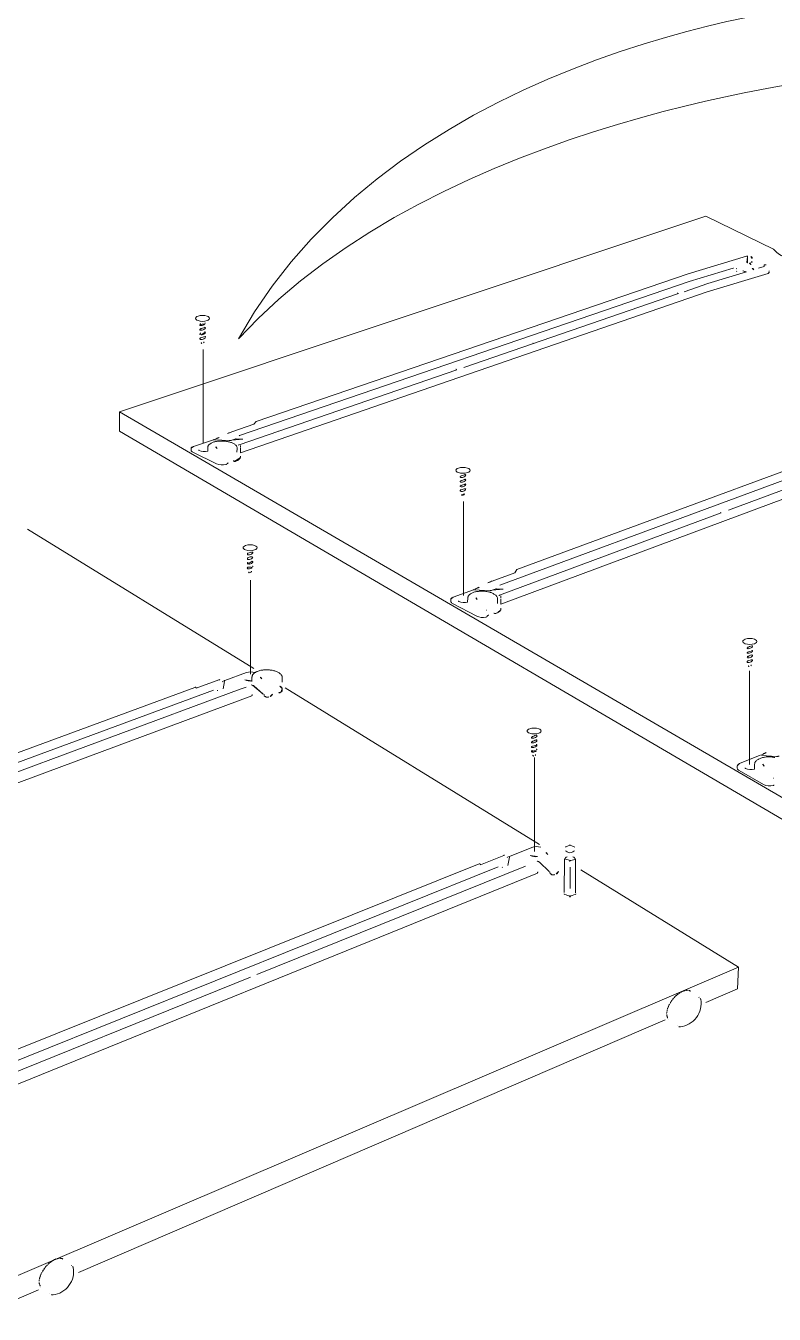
# Model space of a CAD drawing. Header units: metres. Extents: x -30.9 to 24.7, y -10.3 to 6.8.
# Drawn here: x 3.211 to 4.065, y 2.111 to 3.581 of the extents above; entities that cross this region are included whole.
import ezdxf

# ---------------------------------------------------------------- set-up
doc = ezdxf.new("R2010")
doc.units = ezdxf.units.M
doc.header["$MEASUREMENT"] = 0
doc.layers.add('PDF_Working_Num_Penna__255_Num_Penna__255', color=255, linetype='Continuous', lineweight=18)
doc.layers.add('PDF_Working_Num_Penna__7_Num_Penna__7', color=7, linetype='Continuous', lineweight=18)

msp = doc.modelspace()

# ---------------------------------------------------------------- linework, layer by layer
at = {"layer": 'PDF_Working_Num_Penna__255_Num_Penna__255', "color": 255, "linetype": 'Continuous', "lineweight": 18, "flags": 128}
for points in [[(3.4133, 3.1044), (3.4133, 3.2116)], [(3.7104, 2.9308), (3.7104, 3.0381)], [(3.4674, 2.8413), (3.4674, 2.9486)], [(4.037, 2.738), (4.037, 2.8452)], [(3.7914, 2.6389), (3.7914, 2.7461)]]:
    msp.add_lwpolyline(points, dxfattribs=at)
at = {"layer": 'PDF_Working_Num_Penna__7_Num_Penna__7', "color": 7, "linetype": 'Continuous', "lineweight": 18, "flags": 128}
for points in [[(3.3176, 3.1407), (3.9871, 3.364)], [(3.9668, 3.2979), (4.0337, 3.3181)], [(4.0182, 3.3044), (3.9682, 3.2893), (3.4547, 3.1134)], [(3.4736, 3.1296), (3.9668, 3.2979)], [(3.9886, 3.2774), (4.0581, 3.2986)], [(3.9892, 3.2869), (4.0335, 3.3003)], [(3.9625, 3.2777), (3.9893, 3.2869)], [(3.9886, 3.2774), (3.4558, 3.0937), (3.4558, 3.0991)], [(3.7108, 3.1912), (3.956, 3.2755)], [(3.4133, 3.1044), (3.4133, 3.2116)], [(3.4544, 3.1031), (3.7029, 3.1885)], [(4.3258, 3.1527), (4.2749, 3.136), (3.7521, 2.9427)], [(4.2456, 2.6007), (3.3176, 3.1407)], [(3.3179, 3.1186), (3.3176, 3.1407)], [(3.7713, 2.9605), (4.2734, 3.1455)], [(4.2954, 2.5983), (4.2442, 2.5762), (3.3179, 3.1186)], [(3.4434, 3.1167), (3.4442, 3.1171), (3.4451, 3.1175), (3.4459, 3.1178), (3.4712, 3.1264), (3.4736, 3.1296)], [(4.2956, 3.123), (3.7532, 2.9211), (3.7532, 2.9269)], [(4.0128, 3.0282), (4.2624, 3.1208)], [(3.4253, 3.1089), (3.4251, 3.1088), (3.4249, 3.1087), (3.4022, 3.101)], [(3.4458, 3.1082), (3.4453, 3.108), (3.4447, 3.1079), (3.4441, 3.1078), (3.4435, 3.1078), (3.4429, 3.1078), (3.4261, 3.1087), (3.4262, 3.1092), (3.427, 3.1095), (3.4279, 3.1099), (3.4288, 3.1103)], [(3.7104, 2.9308), (3.7104, 3.0381)], [(3.7517, 2.9313), (4.0047, 3.0252)], [(3.4711, 2.8475), (3.2126, 3.0066)], [(3.7406, 2.9463), (3.7414, 2.9467), (3.7423, 2.9472), (3.7431, 2.9475), (3.7689, 2.957), (3.7713, 2.9605)], [(3.4674, 2.8413), (3.4674, 2.9486)], [(3.7221, 2.9377), (3.7219, 2.9376), (3.7218, 2.9376), (3.6986, 2.929)], [(3.743, 2.9369), (3.7425, 2.9368), (3.7419, 2.9366), (3.7413, 2.9366), (3.7407, 2.9365), (3.74, 2.9365), (3.723, 2.9375)], [(3.4688, 2.8329), (3.4689, 2.8378), (3.469, 2.8383), (3.469, 2.8388), (3.4692, 2.8393), (3.4694, 2.8398), (3.4697, 2.8403), (3.47, 2.8409), (3.4705, 2.8414), (3.471, 2.8419), (3.4716, 2.8425), (3.4722, 2.8429), (3.4729, 2.8433), (3.4736, 2.8437), (3.4744, 2.8441), (3.4751, 2.8444), (3.476, 2.8447), (3.477, 2.8451), (3.478, 2.8453), (3.479, 2.8456), (3.4801, 2.8458), (3.4812, 2.8459), (3.4822, 2.846), (3.4833, 2.8461), (3.4844, 2.8462), (3.4855, 2.8462), (3.4867, 2.8462), (3.4878, 2.8461), (3.4888, 2.846), (3.4899, 2.8459), (3.4909, 2.8458), (3.492, 2.8456), (3.493, 2.8454), (3.494, 2.8451), (3.495, 2.8449), (3.4959, 2.8446), (3.4968, 2.8442), (3.4977, 2.8439), (3.4985, 2.8435), (3.4992, 2.8431), (3.4999, 2.8426), (3.5006, 2.8421), (3.5012, 2.8416), (3.5018, 2.8411), (3.5023, 2.8405), (3.5027, 2.8399), (3.503, 2.8394), (3.5033, 2.8388), (3.5034, 2.8381), (3.5035, 2.8375), (3.5035, 2.8369), (3.5034, 2.832)], [(4.037, 2.738), (4.037, 2.8452)], [(2.7918, 2.6009), (3.4038, 2.8261)], [(3.1559, 2.713), (3.4556, 2.824)], [(3.4322, 2.835), (3.4317, 2.8349), (3.4312, 2.8347), (3.4053, 2.8252)], [(3.7971, 2.6469), (3.5067, 2.8256)], [(3.4249, 2.823), (2.7934, 2.5898), (2.7285, 2.5632)], [(2.8146, 2.5734), (3.4689, 2.8165)], [(3.2254, 2.1388), (3.1604, 2.1108), (2.3015, 2.7782)], [(3.7914, 2.6389), (3.7914, 2.7461)], [(4.0496, 2.7487), (4.0494, 2.7486), (4.0493, 2.7486), (4.0257, 2.7391)], [(4.0708, 2.7478), (4.0703, 2.7477), (4.0697, 2.7475), (4.0692, 2.7474), (4.0685, 2.7474), (4.0678, 2.7474), (4.0505, 2.7485)], [(3.7574, 2.6346), (3.7568, 2.6345), (3.7563, 2.6343), (3.7298, 2.6236)], [(3.7499, 2.6212), (3.1034, 2.361), (3.0369, 2.3314)], [(3.7283, 2.6247), (3.1017, 2.3734)], [(3.4745, 2.4984), (3.7813, 2.6223)], [(3.8083, 2.616), (3.7971, 2.6265), (3.7966, 2.6269), (3.7961, 2.6273), (3.7956, 2.6276), (3.7949, 2.6278)], [(3.8258, 2.6306), (3.8252, 2.5919)], [(3.8321, 2.621), (3.8321, 2.5968)], [(3.8382, 2.6306), (3.8383, 2.5918)], [(4.0244, 2.507), (3.8444, 2.6178)], [(3.1251, 2.3427), (3.7949, 2.614)], [(3.987, 2.4665), (4.0233, 2.4821), (4.0244, 2.507)], [(3.1317, 2.3601), (3.4671, 2.4954)], [(3.9407, 2.4466), (3.2711, 2.1584)]]:
    msp.add_lwpolyline(points, dxfattribs=at)
for points in [[(4.7204, 3.0023), (4.0763, 3.3173, -0.107809), (4.0642, 3.3264), (3.9871, 3.364)], [(3.4081, 3.0971), (3.4082, 3.0968), (3.4084, 3.0965, 0.15657), (3.4184, 3.0958), (3.4186, 3.1002), (3.4186, 3.1006), (3.4187, 3.1011), (3.4189, 3.1015), (3.4191, 3.102), (3.4194, 3.1024), (3.4197, 3.1029), (3.4202, 3.1033), (3.4207, 3.1038), (3.4212, 3.1042), (3.4218, 3.1046), (3.4224, 3.1049), (3.4231, 3.1053), (3.4239, 3.1056), (3.4247, 3.1059), (3.4255, 3.1062), (3.4265, 3.1064), (3.4274, 3.1066), (3.4284, 3.1068), (3.4295, 3.107), (3.4305, 3.1071), (3.4315, 3.1072), (3.4326, 3.1072), (3.4336, 3.1073), (3.4347, 3.1073), (3.4358, 3.1072), (3.4369, 3.1072), (3.4379, 3.1071), (3.4389, 3.107), (3.4399, 3.1069), (3.441, 3.1067), (3.4419, 3.1064), (3.4429, 3.1062), (3.4438, 3.106), (3.4447, 3.1057), (3.4456, 3.1054), (3.4464, 3.1051), (3.4472, 3.1048), (3.4479, 3.1043), (3.4486, 3.1039), (3.4492, 3.1035), (3.4499, 3.1031), (3.4504, 3.1026), (3.4509, 3.1021), (3.4513, 3.1016), (3.4516, 3.1011), (3.4518, 3.1005), (3.452, 3.1), (3.4521, 3.0994), (3.4521, 3.0988), (3.4518, 3.0944)], [(3.3994, 3.0986), (3.3994, 3.097), (3.3994, 3.0966), (3.3996, 3.0962), (3.3999, 3.0958), (3.4003, 3.0954), (3.4008, 3.095), (3.4015, 3.0946), (3.4285, 3.0813, 0.157324), (3.439, 3.0804), (3.4392, 3.0804), (3.4394, 3.0805), (3.4396, 3.0806), (3.4398, 3.0806), (3.4399, 3.0807), (3.4401, 3.0809)], [(3.6958, 2.9264), (3.6958, 2.9247), (3.6958, 2.9242), (3.696, 2.9237), (3.6963, 2.9233), (3.6967, 2.9229), (3.6973, 2.9224), (3.6979, 2.922), (3.7255, 2.9074, 0.169042), (3.7361, 2.9064), (3.7363, 2.9064), (3.7365, 2.9065), (3.7367, 2.9066), (3.7369, 2.9067), (3.7371, 2.9068), (3.7372, 2.907)], [(3.7047, 2.9248), (3.7048, 2.9244), (3.705, 2.9241, 0.168553), (3.7151, 2.9233), (3.7153, 2.9282), (3.7154, 2.9286), (3.7155, 2.9292), (3.7156, 2.9296), (3.7158, 2.9301), (3.7161, 2.9306), (3.7165, 2.9311), (3.7169, 2.9316), (3.7174, 2.9321), (3.718, 2.9326), (3.7186, 2.933), (3.7193, 2.9334), (3.7199, 2.9338), (3.7207, 2.9341), (3.7215, 2.9344), (3.7224, 2.9347), (3.7233, 2.935), (3.7243, 2.9352), (3.7253, 2.9355), (3.7264, 2.9356), (3.7274, 2.9357), (3.7285, 2.9359), (3.7296, 2.9359), (3.7307, 2.936), (3.7318, 2.936), (3.7329, 2.9359), (3.7339, 2.9359), (3.735, 2.9358), (3.736, 2.9356), (3.7371, 2.9355), (3.7381, 2.9353), (3.7391, 2.935), (3.7401, 2.9348), (3.741, 2.9345), (3.7419, 2.9343), (3.7428, 2.9339), (3.7436, 2.9335), (3.7444, 2.9332), (3.7452, 2.9327), (3.7459, 2.9323), (3.7465, 2.9318), (3.7472, 2.9313), (3.7477, 2.9308), (3.7482, 2.9302), (3.7486, 2.9297), (3.7489, 2.9291), (3.7491, 2.9285), (3.7493, 2.9279), (3.7494, 2.9273), (3.7494, 2.9267), (3.7492, 2.9218)], [(3.4725, 2.8431, 0.145855), (3.4626, 2.843), (3.4378, 2.8338)], [(4.0244, 2.507), (3.1596, 2.1373), (3.0686, 2.2076), (3.0693, 2.188, 0.149536), (3.0567, 2.2045), (2.3881, 2.7225, 0.096024), (2.3687, 2.7316), (2.3672, 2.7496), (2.2994, 2.802)], [(4.0229, 2.7362), (4.0228, 2.7343), (4.0229, 2.7338), (4.0231, 2.7333), (4.0234, 2.7328), (4.0238, 2.7323), (4.0244, 2.7318), (4.025, 2.7314), (4.053, 2.7152, 0.184223), (4.0639, 2.7141), (4.0641, 2.7141), (4.0643, 2.7142), (4.0644, 2.7143), (4.0647, 2.7144), (4.0648, 2.7145), (4.065, 2.7147)], [(4.0319, 2.7344), (4.032, 2.734), (4.0322, 2.7336, 0.184264), (4.0425, 2.7328), (4.0427, 2.7382), (4.0428, 2.7387), (4.0429, 2.7393), (4.043, 2.7398), (4.0432, 2.7403), (4.0435, 2.7408), (4.0439, 2.7414), (4.0443, 2.742), (4.0449, 2.7425), (4.0454, 2.743), (4.0461, 2.7435), (4.0467, 2.7439), (4.0474, 2.7444), (4.0482, 2.7447), (4.049, 2.7451), (4.0499, 2.7454), (4.0509, 2.7457), (4.0519, 2.746), (4.0529, 2.7462), (4.054, 2.7464), (4.055, 2.7465), (4.0561, 2.7467), (4.0572, 2.7467), (4.0583, 2.7468), (4.0594, 2.7468), (4.0605, 2.7467), (4.0616, 2.7467), (4.0627, 2.7466), (4.0638, 2.7464), (4.0648, 2.7463), (4.0659, 2.746)], [(3.7986, 2.6437, 0.159544), (3.7884, 2.6435), (3.7631, 2.6333)], [(3.9805, 2.4712), (3.9809, 2.4708), (3.9811, 2.4705), (3.9813, 2.4702, -0.429949), (3.9579, 2.4387), (3.9571, 2.4389), (3.9568, 2.4389)], [(3.2641, 2.1653), (3.2645, 2.1649), (3.2648, 2.1647), (3.265, 2.1643, -0.429949), (3.2415, 2.1328), (3.2408, 2.133), (3.2404, 2.133)]]:
    msp.add_lwpolyline(points, format="xyb", dxfattribs=at)
for points in [[(4.0349, 3.3182), (4.0346, 3.3182), (4.0343, 3.3182), (4.034, 3.3182)], [(4.0346, 3.3174), (4.034, 3.3115), (4.034, 3.3113), (4.0341, 3.3111), (4.0342, 3.3109), (4.0344, 3.3107), (4.0346, 3.3107)], [(4.0376, 3.3097), (4.0371, 3.3099), (4.0368, 3.3101)], [(4.0376, 3.3097), (4.0375, 3.31), (4.0375, 3.3101), (4.0376, 3.3104), (4.0379, 3.3106)], [(4.0376, 3.3097), (4.0377, 3.3094), (4.038, 3.309), (4.0383, 3.3087), (4.0386, 3.3085)], [(4.04, 3.3157), (4.04, 3.3162), (4.0398, 3.3166), (4.0396, 3.317), (4.0393, 3.3173), (4.0389, 3.3176), (4.0384, 3.3178)], [(4.0397, 3.3125), (4.0395, 3.3105)], [(4.0557, 3.3085), (4.0539, 3.3085), (4.0537, 3.3083), (4.0537, 3.3081), (4.0536, 3.3078)], [(4.0557, 3.3085), (4.0559, 3.3083)], [(4.0182, 3.3044), (4.0185, 3.3045), (4.0187, 3.3044)], [(4.0219, 3.304), (4.0223, 3.3038)], [(4.022, 3.3008), (4.0222, 3.3009), (4.0224, 3.301)], [(4.0293, 3.3015), (4.0298, 3.3013), (4.0305, 3.301), (4.0312, 3.3008), (4.0319, 3.3006), (4.0327, 3.3004)], [(4.0418, 3.3028), (4.0416, 3.3031), (4.0414, 3.3034), (4.041, 3.3037), (4.0406, 3.304), (4.0401, 3.3043)], [(4.0535, 3.3064), (4.0474, 3.3045)], [(4.0536, 3.3074), (4.0535, 3.3064)], [(4.0581, 3.2986), (4.0584, 3.2988), (4.0587, 3.299), (4.059, 3.2993), (4.0592, 3.2997), (4.0594, 3.3001)], [(4.0595, 3.3007), (4.0595, 3.3009), (4.0594, 3.3011), (4.0593, 3.3013), (4.0592, 3.3015)], [(3.9548, 3.2764), (3.9548, 3.2761)], [(3.9549, 3.2759), (3.9554, 3.2757)], [(3.7894, 3.2195), (3.7894, 3.2192)], [(3.7895, 3.219), (3.79, 3.2188)], [(3.7018, 3.1894), (3.7019, 3.1891)], [(3.702, 3.1888), (3.7024, 3.1886)], [(3.4998, 3.1187), (3.4997, 3.1189)], [(3.4288, 3.1103), (3.4292, 3.1105), (3.4296, 3.1106), (3.43, 3.1107), (3.4303, 3.1108), (3.4306, 3.111)], [(3.431, 3.1112), (3.4315, 3.1114)], [(3.4434, 3.1167), (3.4426, 3.1165), (3.4418, 3.1162), (3.4411, 3.1159)], [(3.4458, 3.1082), (3.4505, 3.1098), (3.4573, 3.1095), (3.4577, 3.1095), (3.4581, 3.1095), (3.4585, 3.1095)], [(3.4505, 3.1098), (3.4505, 3.11)], [(3.4537, 3.1024), (3.4538, 3.1027), (3.454, 3.1029), (3.4541, 3.103)], [(3.4547, 3.1134), (3.4545, 3.1133)], [(3.4022, 3.101), (3.4015, 3.1007), (3.4009, 3.1004), (3.4004, 3.1001), (3.4, 3.0997), (3.3997, 3.0994), (3.3995, 3.099)], [(3.4278, 3.1005), (3.4278, 3.1001), (3.428, 3.0997), (3.4283, 3.0993), (3.4287, 3.099), (3.4291, 3.0986)], [(3.4555, 3.088), (3.4553, 3.0875), (3.4549, 3.087), (3.4545, 3.0865), (3.454, 3.086), (3.4535, 3.0856), (3.453, 3.0853), (3.4524, 3.0849), (3.4518, 3.0847), (3.4501, 3.0841), (3.4497, 3.084), (3.4492, 3.084), (3.4488, 3.084)], [(3.4555, 3.088), (3.4556, 3.0883), (3.4557, 3.0887), (3.4557, 3.089), (3.4557, 3.0894), (3.4558, 3.0898), (3.4558, 3.0901)], [(3.4557, 3.1023), (3.4557, 3.1018), (3.4557, 3.1012), (3.4557, 3.1005), (3.4558, 3.0998)], [(3.4413, 3.0821), (3.4411, 3.0818), (3.4408, 3.0815), (3.4405, 3.0812)], [(3.4413, 3.0821), (3.4415, 3.0823), (3.4417, 3.0825), (3.4418, 3.0825)], [(3.4484, 3.0841), (3.4476, 3.0845), (3.4478, 3.0845)], [(3.4477, 3.0845), (3.4482, 3.0843)], [(4.0037, 3.0262), (4.0037, 3.0259)], [(4.0039, 3.0256), (4.0043, 3.0254)], [(3.7406, 2.9463), (3.7398, 2.9461), (3.739, 2.9458), (3.7383, 2.9454)], [(3.7521, 2.9427), (3.7519, 2.9426)], [(3.798, 2.9485), (3.7979, 2.9487)], [(3.6986, 2.929), (3.698, 2.9287), (3.6973, 2.9284), (3.6968, 2.928), (3.6964, 2.9277), (3.6961, 2.9272), (3.6959, 2.9269)], [(3.7257, 2.9393), (3.7248, 2.9388), (3.7239, 2.9384), (3.7231, 2.938)], [(3.7248, 2.9285), (3.7248, 2.9281), (3.7249, 2.9277), (3.7252, 2.9272), (3.7256, 2.9268), (3.7261, 2.9265)], [(3.7257, 2.9393), (3.7261, 2.9395), (3.7265, 2.9396), (3.7269, 2.9397), (3.7272, 2.9399), (3.7276, 2.9401)], [(3.728, 2.9403), (3.7284, 2.9405)], [(3.743, 2.9369), (3.7478, 2.9387), (3.7548, 2.9384), (3.7552, 2.9384), (3.7556, 2.9384), (3.7559, 2.9384)], [(3.7478, 2.9387), (3.7479, 2.939)], [(3.7511, 2.9306), (3.7511, 2.9309), (3.7513, 2.9311), (3.7515, 2.9312)], [(3.7531, 2.9305), (3.7531, 2.9299), (3.7532, 2.9292), (3.7532, 2.9285), (3.7532, 2.9278)], [(3.7368, 2.9141), (3.737, 2.9142)], [(3.753, 2.9147), (3.7527, 2.9142), (3.7523, 2.9136), (3.7519, 2.9131), (3.7514, 2.9126), (3.7509, 2.9122), (3.7503, 2.9118), (3.7498, 2.9114)], [(3.753, 2.9147), (3.753, 2.9151), (3.7531, 2.9155), (3.7531, 2.9159), (3.7532, 2.9163), (3.7532, 2.9167)], [(3.7385, 2.9083), (3.7382, 2.908), (3.7379, 2.9076), (3.7376, 2.9073)], [(3.7385, 2.9083), (3.7386, 2.9085), (3.7388, 2.9087), (3.739, 2.9088)], [(3.7457, 2.9105), (3.7449, 2.911), (3.7451, 2.911)], [(3.7449, 2.911), (3.7455, 2.9107)], [(3.7492, 2.9112), (3.7474, 2.9105), (3.7469, 2.9104), (3.7465, 2.9103), (3.7461, 2.9104)], [(3.4803, 2.8359), (3.4797, 2.8362), (3.4793, 2.8366), (3.4789, 2.837), (3.4787, 2.8374), (3.4785, 2.8379)], [(3.4049, 2.826), (3.4046, 2.8262), (3.4042, 2.8262)], [(3.4053, 2.8252), (3.4053, 2.8259)], [(3.4352, 2.8329), (3.4353, 2.8327), (3.4355, 2.8326)], [(3.4354, 2.8329), (3.4374, 2.8337)], [(3.4377, 2.8328), (3.436, 2.8245)], [(3.4374, 2.8337), (3.4377, 2.8338), (3.4378, 2.8338)], [(3.4556, 2.824), (3.4623, 2.8265)], [(3.4689, 2.8289), (3.4685, 2.8288)], [(3.4819, 2.8183), (3.4711, 2.8278), (3.4706, 2.8281), (3.4701, 2.8284), (3.4695, 2.8287)], [(3.5009, 2.8275), (3.5014, 2.8271), (3.502, 2.8267), (3.5026, 2.8263), (3.503, 2.8259), (3.5033, 2.8254), (3.5034, 2.8249)], [(3.5035, 2.8245), (3.5034, 2.8227), (3.5033, 2.8223), (3.5032, 2.8218), (3.5029, 2.8214), (3.5025, 2.821), (3.502, 2.8206)], [(3.4293, 2.8227), (3.4298, 2.8225)], [(3.4687, 2.8166), (3.4689, 2.8167), (3.469, 2.8169), (3.4691, 2.8172), (3.4692, 2.8176), (3.4693, 2.818)], [(3.4831, 2.8175), (3.4827, 2.8177), (3.4824, 2.818)], [(3.4827, 2.8165), (3.483, 2.8163), (3.4832, 2.8162), (3.4835, 2.816), (3.4837, 2.8159), (3.484, 2.8158), (3.4843, 2.8157), (3.4847, 2.8154), (3.485, 2.8151), (3.4855, 2.8149)], [(3.486, 2.8149), (3.4864, 2.8149), (3.4869, 2.8149), (3.4875, 2.815), (3.488, 2.8152)], [(3.4899, 2.8159), (3.4903, 2.8161), (3.4908, 2.8164), (3.4912, 2.8167), (3.4916, 2.8171), (3.492, 2.8176), (3.4925, 2.8183)], [(3.4997, 2.8203), (3.4995, 2.8204)], [(3.5015, 2.8203), (3.5013, 2.8202), (3.501, 2.8201), (3.5006, 2.8201), (3.5004, 2.8201), (3.5, 2.8201), (3.4997, 2.8203)], [(4.0533, 2.7505), (4.0524, 2.75), (4.0515, 2.7495), (4.0506, 2.7491)], [(4.0533, 2.7505), (4.0537, 2.7507), (4.0541, 2.7508), (4.0545, 2.7509), (4.0548, 2.7511), (4.0552, 2.7513)], [(4.0556, 2.7515), (4.056, 2.7518)], [(4.0257, 2.7391), (4.0251, 2.7388), (4.0244, 2.7384), (4.0239, 2.738), (4.0235, 2.7376), (4.0232, 2.7371), (4.023, 2.7367)], [(4.0496, 2.7486), (4.0496, 2.7487)], [(4.0523, 2.7385), (4.0523, 2.738), (4.0525, 2.7376), (4.0528, 2.7371), (4.0531, 2.7367), (4.0536, 2.7363)], [(4.0645, 2.7227), (4.0647, 2.7227)], [(3.7604, 2.6323), (3.7605, 2.632), (3.7607, 2.6319)], [(3.7606, 2.6323), (3.7627, 2.6332)], [(3.7629, 2.6322), (3.7612, 2.6229)], [(3.7627, 2.6332), (3.7629, 2.6333), (3.7631, 2.6333)], [(3.8066, 2.6356), (3.806, 2.636), (3.8055, 2.6364), (3.8052, 2.6369), (3.8049, 2.6373), (3.8047, 2.6378)], [(3.7294, 2.6246), (3.7291, 2.6247), (3.7287, 2.6248)], [(3.7298, 2.6236), (3.7298, 2.6245)], [(3.7544, 2.6209), (3.7549, 2.6207)], [(3.7949, 2.6278), (3.7945, 2.6276)], [(3.7947, 2.6141), (3.7949, 2.6142), (3.795, 2.6144), (3.7951, 2.6148), (3.7952, 2.6152), (3.7953, 2.6157)], [(3.8094, 2.615), (3.8091, 2.6153), (3.8087, 2.6156)], [(3.8091, 2.6139), (3.8093, 2.6137), (3.8095, 2.6136), (3.8098, 2.6135), (3.8101, 2.6133), (3.8104, 2.6132), (3.8107, 2.6131), (3.811, 2.6127), (3.8114, 2.6124), (3.8119, 2.6122)], [(3.8124, 2.6121), (3.8129, 2.6121), (3.8134, 2.6122), (3.8139, 2.6123), (3.8144, 2.6125)], [(3.8164, 2.6133), (3.8168, 2.6135), (3.8173, 2.6138), (3.8178, 2.6142), (3.8181, 2.6147), (3.8185, 2.6152), (3.819, 2.616)], [(3.9503, 2.4714), (3.9501, 2.4712), (3.9499, 2.4711), (3.9497, 2.4707), (3.9496, 2.4705), (3.9491, 2.4699)], [(3.9521, 2.4732), (3.9519, 2.4732), (3.9516, 2.473), (3.9514, 2.4727), (3.9513, 2.4725), (3.9508, 2.4719)], [(3.954, 2.475), (3.9537, 2.475), (3.9535, 2.4748), (3.9533, 2.4745), (3.9532, 2.4743), (3.9526, 2.4738)], [(3.9546, 2.4755), (3.9543, 2.4753)], [(3.9559, 2.4765), (3.9557, 2.4766), (3.9555, 2.4764), (3.9552, 2.4762), (3.9551, 2.4759), (3.9549, 2.4757)], [(3.9579, 2.4778), (3.9577, 2.4779), (3.9575, 2.4778), (3.9573, 2.4776), (3.9571, 2.4773), (3.9565, 2.4769)], [(3.9599, 2.4789), (3.9597, 2.479), (3.9595, 2.4789), (3.9592, 2.4787), (3.959, 2.4785), (3.9585, 2.4782)], [(3.9617, 2.4797), (3.9614, 2.4797), (3.9612, 2.4796), (3.961, 2.4794), (3.9604, 2.4791)], [(3.9636, 2.4803), (3.9634, 2.4803), (3.9631, 2.4803), (3.9629, 2.48), (3.9624, 2.4799)], [(3.9653, 2.4806), (3.965, 2.4806), (3.9647, 2.4804), (3.9642, 2.4803)], [(3.9669, 2.4806), (3.9666, 2.4805), (3.9664, 2.4804), (3.966, 2.4804)], [(3.9684, 2.4803), (3.9681, 2.4802), (3.9679, 2.4801), (3.9676, 2.4802)], [(3.9684, 2.4803), (3.9693, 2.4796), (3.9695, 2.4797)], [(3.9793, 2.4724), (3.9792, 2.4726)], [(3.9425, 2.4553), (3.9424, 2.4554), (3.9424, 2.4556), (3.9425, 2.4559)], [(3.9431, 2.4582), (3.9429, 2.458), (3.9428, 2.4577), (3.9428, 2.4575), (3.9429, 2.4573), (3.9428, 2.4567)], [(3.9437, 2.4604), (3.9436, 2.4602), (3.9434, 2.4599), (3.9434, 2.4597), (3.9434, 2.4594), (3.9433, 2.4588)], [(3.9446, 2.4625), (3.9444, 2.4623), (3.9443, 2.4621), (3.9442, 2.4619), (3.9443, 2.4617), (3.944, 2.461)], [(3.9447, 2.4627), (3.945, 2.4633)], [(3.9453, 2.4639), (3.9453, 2.4642), (3.9454, 2.4644), (3.9456, 2.4647)], [(3.9472, 2.4671), (3.9469, 2.4669), (3.9467, 2.4667), (3.9466, 2.4665), (3.9466, 2.4662), (3.9462, 2.4655)], [(3.9486, 2.4693), (3.9484, 2.4691), (3.9482, 2.4689), (3.948, 2.4686), (3.948, 2.4684), (3.9476, 2.4677)], [(3.9424, 2.4534), (3.9423, 2.4538)], [(3.9424, 2.4534), (3.9425, 2.4528)], [(3.9425, 2.4516), (3.9424, 2.4518), (3.9425, 2.452)], [(3.9425, 2.4553), (3.9426, 2.4547)], [(3.943, 2.45), (3.9428, 2.4502), (3.9429, 2.4504), (3.9429, 2.4506), (3.9429, 2.451), (3.9427, 2.4514)], [(3.943, 2.45), (3.9432, 2.4498), (3.9434, 2.4495)], [(3.9435, 2.4487), (3.9435, 2.449)], [(3.9445, 2.4476), (3.9444, 2.4477)], [(3.9544, 2.4404), (3.9542, 2.4403)], [(3.9568, 2.4389), (3.9564, 2.4391)], [(3.9579, 2.4387), (3.9581, 2.4386)], [(3.2323, 2.1634), (3.232, 2.1632), (3.2318, 2.163), (3.2317, 2.1627), (3.2316, 2.1625), (3.2312, 2.1619)], [(3.234, 2.1655), (3.2338, 2.1653), (3.2335, 2.1652), (3.2333, 2.1648), (3.2333, 2.1646), (3.2327, 2.164)], [(3.2357, 2.1673), (3.2355, 2.1673), (3.2353, 2.1672), (3.2351, 2.1668), (3.235, 2.1666), (3.2344, 2.166)], [(3.2376, 2.1691), (3.2374, 2.1691), (3.2371, 2.1689), (3.237, 2.1687), (3.2369, 2.1684), (3.2363, 2.1679)], [(3.2383, 2.1696), (3.2379, 2.1694)], [(3.2396, 2.1706), (3.2394, 2.1707), (3.2391, 2.1705), (3.2389, 2.1703), (3.2388, 2.17), (3.2385, 2.1699)], [(3.2416, 2.172), (3.2414, 2.172), (3.2412, 2.1719), (3.2409, 2.1717), (3.2407, 2.1714), (3.2401, 2.171)], [(3.2435, 2.1731), (3.2433, 2.1731), (3.2431, 2.173), (3.2429, 2.1728), (3.2427, 2.1726), (3.2421, 2.1723)], [(3.2454, 2.1739), (3.245, 2.1738), (3.2449, 2.1737), (3.2447, 2.1735), (3.2441, 2.1733)], [(3.2472, 2.1744), (3.247, 2.1745), (3.2468, 2.1744), (3.2465, 2.1741), (3.246, 2.174)], [(3.249, 2.1747), (3.2486, 2.1747), (3.2484, 2.1745), (3.2479, 2.1744)], [(3.2506, 2.1747), (3.2502, 2.1746), (3.2501, 2.1745), (3.2496, 2.1745)], [(3.2521, 2.1744), (3.2517, 2.1744), (3.2516, 2.1743), (3.2513, 2.1743)], [(3.2521, 2.1744), (3.2529, 2.1737), (3.2532, 2.1738)], [(3.263, 2.1665), (3.2629, 2.1667)], [(3.226, 2.1475), (3.226, 2.1479)], [(3.226, 2.1475), (3.2262, 2.1469)], [(3.2262, 2.1494), (3.2261, 2.1495), (3.2261, 2.1497), (3.2262, 2.15)], [(3.2262, 2.1494), (3.2262, 2.1488)], [(3.2268, 2.1523), (3.2265, 2.1521), (3.2265, 2.1518), (3.2264, 2.1516), (3.2265, 2.1514), (3.2264, 2.1508)], [(3.2274, 2.1546), (3.2272, 2.1543), (3.2271, 2.154), (3.2271, 2.1538), (3.2271, 2.1536), (3.2269, 2.1529)], [(3.2282, 2.1566), (3.228, 2.1565), (3.2279, 2.1562), (3.2279, 2.156), (3.2279, 2.1558), (3.2277, 2.1551)], [(3.2283, 2.1568), (3.2286, 2.1574)], [(3.229, 2.158), (3.2289, 2.1583), (3.2291, 2.1585), (3.2292, 2.1588)], [(3.2308, 2.1612), (3.2306, 2.1611), (3.2303, 2.1608), (3.2302, 2.1606), (3.2302, 2.1603), (3.2298, 2.1597)], [(3.2262, 2.1457), (3.2261, 2.1459), (3.2261, 2.1461)], [(3.2262, 2.1457), (3.2264, 2.1455), (3.2265, 2.1451)], [(3.2266, 2.1442), (3.2265, 2.1443), (3.2265, 2.1445)], [(3.2266, 2.1442), (3.2269, 2.1439), (3.2271, 2.1436)], [(3.2272, 2.1428), (3.2271, 2.1431)], [(3.2281, 2.1417), (3.228, 2.1418)], [(3.238, 2.1345), (3.2378, 2.1344)], [(3.2404, 2.133), (3.24, 2.1332)], [(3.2415, 2.1328), (3.2417, 2.1327)]]:
    msp.add_lwpolyline(points, close=True, dxfattribs=at)
for points in [[(3.4202, 3.2483, 0.117862), (3.4178, 3.2498, 0.16216), (3.4074, 3.2498, 0.117862), (3.405, 3.2483, 0.416338), (3.405, 3.2462, 0.116509), (3.4074, 3.2447, 0.162941), (3.4178, 3.2447, 0.116509), (3.4202, 3.2462, 0.40983)], [(3.4095, 3.2398, 0.300599), (3.4098, 3.2392, 0.107651), (3.4109, 3.239, 0.162467), (3.415, 3.2405, 0.113833)], [(3.4154, 3.2369, -0.414078), (3.4157, 3.2361, -0.111443), (3.415, 3.2352, -0.161486), (3.4109, 3.2337, -0.111616), (3.4098, 3.2339, -0.413952), (3.4095, 3.2347, -0.118809)], [(3.4157, 3.2416, 0.296868), (3.4154, 3.2422, 0.055836)], [(3.4102, 3.2304, 0.118809), (3.4095, 3.2294, 0.108545)], [(3.4102, 3.2251, 0.114524), (3.4095, 3.2242, 0.409313), (3.4098, 3.2234, 0.103559), (3.4109, 3.2231, 0.161406), (3.415, 3.2246, 0.116224), (3.4157, 3.2255, 0.409313), (3.4154, 3.2264, 0.055836)], [(3.4157, 3.2311, -0.102488), (3.4157, 3.2308, -0.113833), (3.415, 3.2299, -0.162467), (3.4109, 3.2284, -0.107651)], [(3.4112, 3.2188, 0.10739), (3.4118, 3.2187)], [(3.7175, 3.0749, 0.117862), (3.7151, 3.0763, 0.162716), (3.7046, 3.0763, 0.117862), (3.7022, 3.0749, 0.418336), (3.7022, 3.0728, 0.11773), (3.7046, 3.0713, 0.162091), (3.7151, 3.0713, 0.11773), (3.7175, 3.0728, 0.410957)], [(3.7126, 3.0688, -0.407228), (3.7129, 3.068, -0.114524), (3.7122, 3.0671, -0.162467), (3.7081, 3.0656, -0.107651), (3.7071, 3.0658, -0.416079), (3.7068, 3.0666, -0.116912)], [(3.7126, 3.0635, -0.412085), (3.7129, 3.0627, -0.118809), (3.7122, 3.0618, -0.161486), (3.7081, 3.0603, -0.111616), (3.7071, 3.0605, -0.415959), (3.7068, 3.0613, -0.118809)], [(3.713, 3.0577, -0.09893), (3.7129, 3.0574, -0.116912), (3.7122, 3.0565, -0.160506), (3.7081, 3.055, -0.103559), (3.7071, 3.0552, -0.411433), (3.7068, 3.056, -0.118809)], [(3.7075, 3.0517, 0.116912), (3.7068, 3.0508, 0.413952), (3.7071, 3.05, 0.107651), (3.7082, 3.0497, 0.162467), (3.7122, 3.0512, 0.119302), (3.7129, 3.0521, 0.411433), (3.7127, 3.0529, 0.055836)], [(3.7113, 3.0469, -0.291103), (3.7115, 3.0465, -0.11661), (3.7111, 3.046, -0.161075), (3.709, 3.0453)], [(3.4744, 2.9865, 0.117862), (3.472, 2.988, 0.162555), (3.4615, 2.988, 0.118075), (3.4592, 2.9865, 0.419196), (3.4592, 2.9845, 0.11575), (3.4615, 2.983, 0.161999), (3.472, 2.983, 0.11638), (3.4744, 2.9845, 0.412655)], [(3.4644, 2.9792, 0.116912), (3.4637, 2.9783, 0.411433), (3.464, 2.9775, 0.107651), (3.4651, 2.9773, 0.160506), (3.4692, 2.9788, 0.116439), (3.4699, 2.9797, 0.414078), (3.4696, 2.9805, 0.055836)], [(3.4644, 2.9739, 0.116439), (3.4637, 2.973, 0.413865), (3.464, 2.9722, 0.111616), (3.4651, 2.972, 0.161406), (3.4692, 2.9735, 0.116439), (3.4699, 2.9744, 0.41676)], [(3.4644, 2.9686, 0.116439), (3.4637, 2.9677, 0.109772)], [(3.4644, 2.9634, 0.116912), (3.4637, 2.9624, 0.416079), (3.464, 2.9616, 0.107651), (3.4651, 2.9614, 0.162467), (3.4692, 2.9629, 0.121694)], [(3.469, 2.9701, -0.06285), (3.4695, 2.9699, -0.411861), (3.4699, 2.9691, -0.116439), (3.4692, 2.9682, -0.160506), (3.4651, 2.9667, -0.103559)], [(3.4655, 2.9579, 0.100951), (3.4652, 2.9575, 0.290756)], [(3.468, 2.9577, -0.164704), (3.4659, 2.9569)], [(3.4699, 2.9641, 0.289462), (3.4696, 2.9646, 0.055836)], [(4.045, 2.8796, 0.117862), (4.0426, 2.8811, 0.161309), (4.0321, 2.8811, 0.117862), (4.0297, 2.8796, 0.416333), (4.0297, 2.8775, 0.116509), (4.0321, 2.876, 0.162091), (4.0426, 2.876, 0.116509), (4.045, 2.8775, 0.409825)], [(4.0402, 2.8735, -0.412972), (4.0404, 2.8727, -0.116912), (4.0397, 2.8718, -0.162467), (4.0356, 2.8703, -0.111744), (4.0346, 2.8705, -0.409207), (4.0343, 2.8713, -0.117387)], [(4.0405, 2.8677, -0.1061), (4.0404, 2.8674, -0.11407), (4.0397, 2.8665, -0.161486), (4.0356, 2.865, -0.107651), (4.0346, 2.8652, -0.413952), (4.0343, 2.866, -0.118809)], [(4.035, 2.8564, 0.116439), (4.0343, 2.8555, 0.411433), (4.0346, 2.8547, 0.103559), (4.0356, 2.8544, 0.160506), (4.0397, 2.8559, 0.119302), (4.0404, 2.8568, 0.406219), (4.0402, 2.8577, 0.050555)], [(4.0396, 2.8631, -0.07142), (4.0401, 2.863, -0.408762), (4.0404, 2.8621, -0.116912), (4.0397, 2.8612, -0.162467), (4.0356, 2.8597, -0.107651), (4.0346, 2.86, -0.296868)], [(4.0359, 2.8501, 0.10739), (4.0365, 2.85)], [(3.4688, 2.8335, -0.141072), (3.4609, 2.8346)], [(3.7988, 2.7774, 0.117862), (3.7964, 2.7789, 0.161309), (3.786, 2.7789, 0.117862), (3.7836, 2.7774, 0.415482), (3.7836, 2.7753, 0.11638), (3.786, 2.7738, 0.162091), (3.7964, 2.7738, 0.11638), (3.7988, 2.7753, 0.409824)], [(3.7934, 2.7715, -0.063004), (3.794, 2.7713, -0.416079), (3.7943, 2.7705, -0.119302), (3.7936, 2.7696, -0.162467), (3.7895, 2.7681, -0.107651), (3.7884, 2.7683, -0.416079), (3.7881, 2.7691, -0.119302)], [(3.794, 2.766, -0.412085), (3.7943, 2.7652, -0.118809), (3.7936, 2.7643, -0.162467), (3.7895, 2.7628, -0.111616), (3.7884, 2.763, -0.418791), (3.7881, 2.7638, -0.118809)], [(3.7943, 2.7599, -0.116912), (3.7936, 2.759, -0.162467), (3.7895, 2.7575, -0.107651), (3.7884, 2.7577, -0.416079), (3.7881, 2.7586, -0.116439)], [(3.7881, 2.753, 0.290911), (3.7884, 2.7525, 0.107533), (3.7895, 2.7522, 0.161486), (3.7936, 2.7537, 0.119302)], [(3.7899, 2.7487, 0.101278), (3.7896, 2.7482, 0.290756), (3.7898, 2.7479, 0.10739), (3.7904, 2.7478)], [(3.7948, 2.633, -0.152654), (3.7867, 2.6342)]]:
    msp.add_lwpolyline(points, format="xyb", close=True, dxfattribs=at)
at = {"layer": 'PDF_Working_Num_Penna__7_Num_Penna__7', "color": 7, "linetype": 'Continuous', "lineweight": 18}
for centre, radius, start, end in [((3.4118, 3.239), 0.00249, 128.8407, 155.5138), ((3.3999, 3.2383), 0.0168, 308.0414, 308.7948), ((3.4139, 3.22), 0.000318, 0.3948, 65.3166), ((3.4144, 3.2297), 0.00219, 64.2838, 80.2697), ((3.7054, 3.0596), 0.00339, 307.5677, 311.2336), ((3.7094, 3.0453), 0.00127, 133.0906, 156.1488), ((3.4681, 2.9583), 0.000318, 0.3948, 65.3166), ((4.0366, 2.8597), 0.00251, 129.076, 155.6422), ((4.0387, 2.8513), 0.000318, 0.3948, 65.3166), ((3.7904, 2.7523), 0.00246, 128.8081, 155.9101), ((3.793, 2.7585), 0.00243, 65.0841, 79.4694), ((3.793, 2.7532), 0.00243, 65.0841, 79.4694)]:
    msp.add_arc(centre, radius, start, end, dxfattribs=at)
for points in [[(4.1298, 3.6062), (4.1298, 3.6062), (3.6421, 3.563), (3.4534, 3.2239)], [(3.4534, 3.2239), (3.6865, 3.4778), (4.1439, 3.5227), (4.1439, 3.5227)], [(3.4095, 3.24), (3.4096, 3.24), (3.4094, 3.2398), (3.4095, 3.2398)], [(3.4104, 3.2411), (3.4105, 3.2411), (3.4102, 3.2409), (3.4102, 3.2409)], [(3.4104, 3.2358), (3.4105, 3.2358), (3.4102, 3.2356), (3.4102, 3.2356)], [(3.4154, 3.2369), (3.4156, 3.2369), (3.4146, 3.2371), (3.4148, 3.2371)], [(3.4157, 3.2414), (3.4158, 3.2414), (3.4156, 3.2416), (3.4157, 3.2416)], [(3.4095, 3.2292), (3.4097, 3.2292), (3.4096, 3.2286), (3.4098, 3.2286)], [(3.4104, 3.2305), (3.4105, 3.2305), (3.4102, 3.2304), (3.4102, 3.2304)], [(3.414, 3.2203), (3.4141, 3.2203), (3.4138, 3.2204), (3.4139, 3.2204)], [(3.4157, 3.2311), (3.416, 3.2311), (3.4151, 3.2316), (3.4154, 3.2316)], [(3.4113, 3.2196), (3.4115, 3.2196), (3.4108, 3.2192), (3.411, 3.2192)], [(3.411, 3.2192), (3.411, 3.2192), (3.4109, 3.2191), (3.411, 3.2191)], [(3.411, 3.2191), (3.4111, 3.2191), (3.411, 3.2188), (3.4112, 3.2188)], [(3.4138, 3.2194), (3.414, 3.2194), (3.414, 3.2199), (3.4142, 3.2199)], [(3.4142, 3.2199), (3.4142, 3.2199), (3.4142, 3.22), (3.4142, 3.22)], [(3.7077, 3.0676), (3.7077, 3.0676), (3.7074, 3.0675), (3.7075, 3.0675)], [(3.7077, 3.0624), (3.7077, 3.0624), (3.7074, 3.0622), (3.7075, 3.0622)], [(3.7126, 3.0688), (3.7128, 3.0688), (3.7119, 3.069), (3.7121, 3.069)], [(3.7126, 3.0635), (3.7128, 3.0635), (3.7119, 3.0637), (3.7121, 3.0637)], [(3.7126, 3.0582), (3.7128, 3.0582), (3.7119, 3.0584), (3.7121, 3.0584)], [(3.7077, 3.0518), (3.7077, 3.0518), (3.7074, 3.0517), (3.7075, 3.0517)], [(3.7081, 3.0497), (3.7082, 3.0497), (3.7082, 3.0497), (3.7082, 3.0497)], [(3.7083, 3.0458), (3.7083, 3.0458), (3.7082, 3.0457), (3.7082, 3.0457)], [(3.7082, 3.0457), (3.7084, 3.0457), (3.7083, 3.0454), (3.7084, 3.0454)], [(3.7084, 3.0454), (3.7086, 3.0454), (3.7088, 3.0453), (3.709, 3.0453)], [(3.7113, 3.0469), (3.7113, 3.0469), (3.7111, 3.047), (3.7112, 3.047)], [(3.7115, 3.0465), (3.7115, 3.0465), (3.7114, 3.0466), (3.7115, 3.0466)], [(3.713, 3.0577), (3.7132, 3.0577), (3.7124, 3.0582), (3.7126, 3.0582)], [(3.4646, 2.9793), (3.4647, 2.9793), (3.4643, 2.9792), (3.4644, 2.9792)], [(3.4646, 2.9741), (3.4646, 2.9741), (3.4643, 2.9739), (3.4644, 2.9739)], [(3.4696, 2.9752), (3.4698, 2.9752), (3.4688, 2.9754), (3.469, 2.9754)], [(3.4637, 2.9675), (3.4639, 2.9675), (3.4638, 2.9669), (3.464, 2.9669)], [(3.4646, 2.9688), (3.4647, 2.9688), (3.4643, 2.9686), (3.4644, 2.9686)], [(3.4646, 2.9635), (3.4647, 2.9635), (3.4643, 2.9634), (3.4644, 2.9634)], [(3.4652, 2.9575), (3.4652, 2.9575), (3.4651, 2.9573), (3.4652, 2.9573)], [(3.4653, 2.9571), (3.4655, 2.9571), (3.4657, 2.9569), (3.4659, 2.9569)], [(3.4659, 2.9569), (3.4659, 2.9569), (3.4659, 2.9569), (3.4659, 2.9569)], [(3.4682, 2.9586), (3.4683, 2.9586), (3.468, 2.9587), (3.4681, 2.9587)], [(3.468, 2.9577), (3.4682, 2.9577), (3.4682, 2.9582), (3.4684, 2.9582)], [(3.4684, 2.9582), (3.4684, 2.9582), (3.4684, 2.9583), (3.4684, 2.9583)], [(3.4699, 2.9638), (3.4699, 2.9638), (3.4698, 2.9641), (3.4699, 2.9641)], [(4.0352, 2.8724), (4.0352, 2.8724), (4.0349, 2.8722), (4.035, 2.8722)], [(4.0401, 2.8735), (4.0404, 2.8735), (4.0393, 2.8737), (4.0396, 2.8737)], [(4.0401, 2.8682), (4.0404, 2.8682), (4.0393, 2.8684), (4.0396, 2.8684)], [(4.0405, 2.8677), (4.0407, 2.8677), (4.0399, 2.8682), (4.0401, 2.8682)], [(4.0343, 2.8608), (4.0344, 2.8608), (4.0341, 2.8605), (4.0342, 2.8605)], [(4.0352, 2.8671), (4.0352, 2.8671), (4.0349, 2.867), (4.035, 2.867)], [(4.0352, 2.8618), (4.0352, 2.8618), (4.0349, 2.8617), (4.035, 2.8617)], [(4.0352, 2.8565), (4.0352, 2.8565), (4.0349, 2.8564), (4.035, 2.8564)], [(4.0361, 2.8509), (4.0362, 2.8509), (4.0356, 2.8505), (4.0358, 2.8505)], [(4.0358, 2.8505), (4.0358, 2.8505), (4.0357, 2.8504), (4.0357, 2.8504)], [(4.0357, 2.8504), (4.0359, 2.8504), (4.0358, 2.8501), (4.0359, 2.8501)], [(4.0388, 2.8516), (4.0389, 2.8516), (4.0386, 2.8517), (4.0387, 2.8517)], [(4.0386, 2.8507), (4.0388, 2.8507), (4.0388, 2.8512), (4.039, 2.8512)], [(4.039, 2.8512), (4.039, 2.8512), (4.0389, 2.8513), (4.039, 2.8513)], [(3.789, 2.7702), (3.7891, 2.7702), (3.7888, 2.77), (3.7888, 2.77)], [(3.789, 2.7649), (3.7891, 2.7649), (3.7888, 2.7647), (3.7888, 2.7647)], [(3.794, 2.766), (3.7942, 2.766), (3.7932, 2.7662), (3.7934, 2.7662)], [(3.7881, 2.7533), (3.7882, 2.7533), (3.788, 2.753), (3.7881, 2.753)], [(3.789, 2.7596), (3.7891, 2.7596), (3.7888, 2.7595), (3.7888, 2.7595)], [(3.789, 2.7543), (3.7891, 2.7543), (3.7888, 2.7542), (3.7888, 2.7542)], [(3.7895, 2.7522), (3.7895, 2.7522), (3.7895, 2.7522), (3.7896, 2.7522)], [(3.7943, 2.7602), (3.7946, 2.7602), (3.7938, 2.7607), (3.794, 2.7607)], [(3.7943, 2.7549), (3.7946, 2.7549), (3.7938, 2.7555), (3.794, 2.7555)], [(3.7943, 2.7599), (3.7944, 2.7599), (3.7943, 2.7602), (3.7943, 2.7602)], [(3.7943, 2.7547), (3.7944, 2.7547), (3.7943, 2.7549), (3.7943, 2.7549)], [(3.7896, 2.7483), (3.7897, 2.7483), (3.7896, 2.7482), (3.7896, 2.7482)], [(3.7924, 2.7485), (3.7926, 2.7485), (3.7926, 2.749), (3.7928, 2.749)], [(3.7926, 2.7494), (3.7927, 2.7494), (3.7925, 2.7495), (3.7925, 2.7495)], [(3.7928, 2.7491), (3.793, 2.7491), (3.7925, 2.7494), (3.7927, 2.7494)], [(3.7928, 2.749), (3.7929, 2.749), (3.7928, 2.7491), (3.7928, 2.7491)], [(3.8321, 2.6464), (3.8351, 2.6464), (3.8253, 2.6439), (3.8267, 2.6439)], [(3.8258, 2.6306), (3.8268, 2.6306), (3.827, 2.6327), (3.8288, 2.6327)], [(3.8268, 2.6398), (3.8282, 2.6398), (3.8292, 2.6373), (3.832, 2.6373)], [(3.8375, 2.6439), (3.8389, 2.6439), (3.8291, 2.6464), (3.8321, 2.6464)], [(3.832, 2.6373), (3.8349, 2.6373), (3.8359, 2.6398), (3.8373, 2.6398)], [(3.8354, 2.6327), (3.8373, 2.6327), (3.8373, 2.6306), (3.8382, 2.6306)], [(3.832, 2.628), (3.8355, 2.628), (3.8245, 2.6306), (3.8259, 2.6306)], [(3.8382, 2.6302), (3.8395, 2.6302), (3.8289, 2.628), (3.832, 2.628)], [(3.8382, 2.6306), (3.8384, 2.6306), (3.8382, 2.6302), (3.8382, 2.6302)], [(3.832, 2.587), (3.8357, 2.587), (3.8234, 2.5904), (3.8253, 2.5904)], [(3.8253, 2.5904), (3.8254, 2.5904), (3.8252, 2.5907), (3.8253, 2.5907)], [(3.8387, 2.5904), (3.8406, 2.5904), (3.8283, 2.587), (3.832, 2.587)]]:
    msp.add_open_spline(points, degree=3, dxfattribs=at)

doc.saveas('drawing.dxf')
